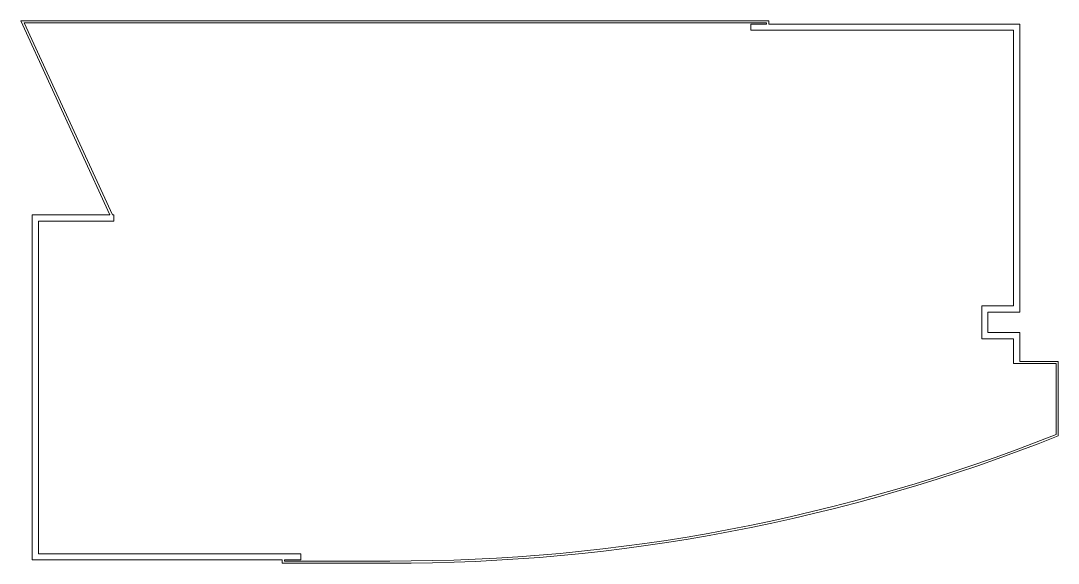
# Model space of a CAD drawing. Header units: inches. Extents: x -182 to 2656, y 80 to 1564.
import ezdxf

# ---------------------------------------------------------------- set-up
doc = ezdxf.new("R2010")
doc.units = ezdxf.units.IN
doc.header["$LTSCALE"] = 0.5
doc.header["$MEASUREMENT"] = 0
doc.layers.add('G-Anno-Nplt', color=140, linetype='Continuous', lineweight=18, plot=False)

msp = doc.modelspace()

# ---------------------------------------------------------------- linework, layer by layer
at = {"layer": 'G-Anno-Nplt'}
for points in [[(2656, 428.3, -0.09571), (827.1, 80), (533, 80), (533, 89), (-151, 89), (-151, 1033), (61.7, 1033), (-182.4, 1564), (1864, 1564), (1864, 1555), (2551, 1555), (2551, 767), (2463.5, 767), (2463.5, 711), (2551, 711), (2551, 632), (2656, 632)], [(2534, 626), (2650, 626), (2650, 432.4, -0.095501), (827.2, 86), (539, 86), (539, 89), (584, 89), (584, 106), (-134, 106), (-134, 1016), (72.1, 1016), (72.1, 1033), (68.3, 1033), (-173.1, 1558), (845, 1558), (845, 1558), (1315, 1558), (1315, 1558), (1858, 1558), (1858, 1555), (1815, 1555), (1815, 1538), (2534, 1538), (2534, 784), (2446.5, 784), (2446.5, 694), (2534, 694)]]:
    msp.add_lwpolyline(points, format="xyb", close=True, dxfattribs=at)

doc.saveas('drawing.dxf')
